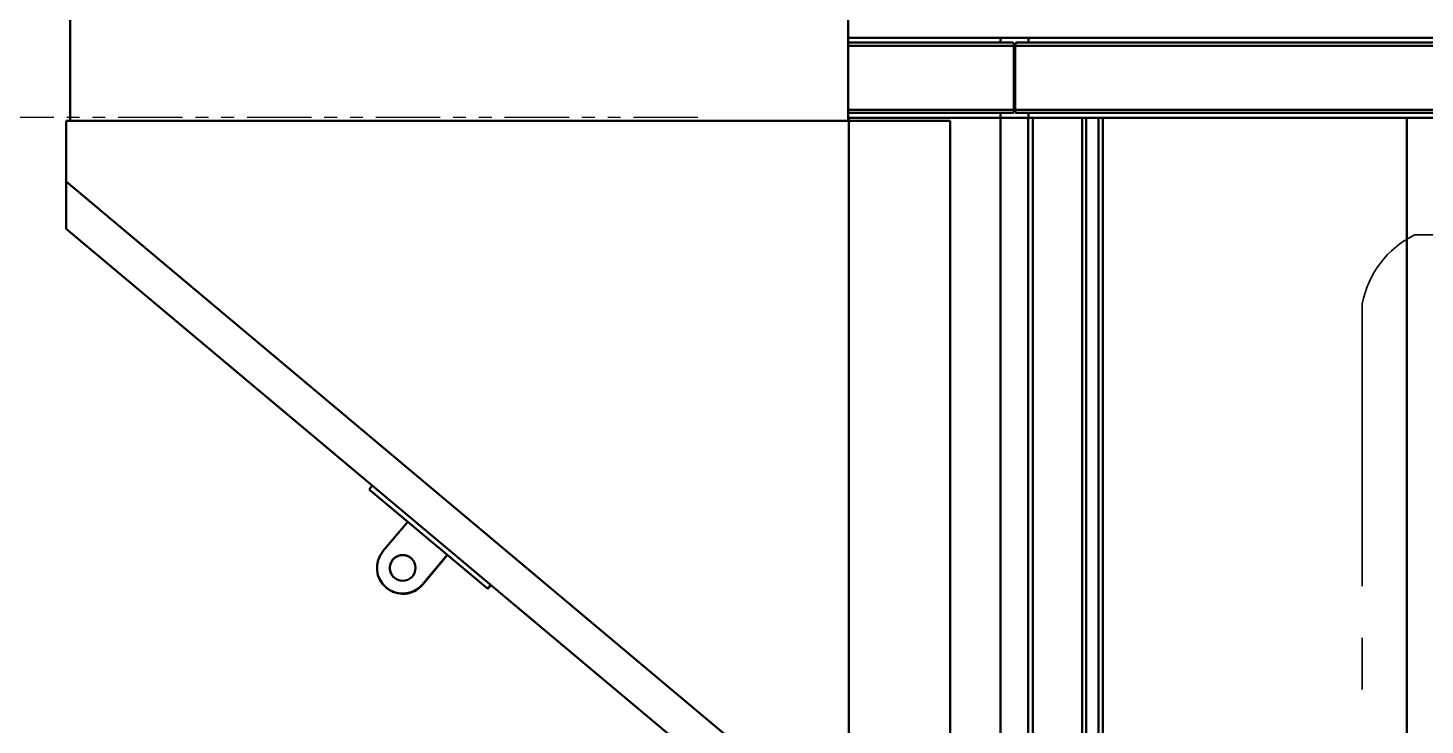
# Model space of a CAD drawing. Header units: inches. Extents: x 0 to 1408, y 0 to 1088.
# Drawn here: x 765 to 873.4, y 330.3 to 384.4 of the extents above; entities that cross this region are included whole.
import ezdxf

# ---------------------------------------------------------------- set-up
doc = ezdxf.new("R2010")
doc.units = ezdxf.units.IN
doc.header["$LTSCALE"] = 32
doc.header["$MEASUREMENT"] = 0
doc.linetypes.add('CENTER2', pattern=[1.125, 0.75, -0.125, 0.125, -0.125])
doc.linetypes.add('PHANTOM2', pattern=[1.25, 0.625, -0.125, 0.125, -0.125, 0.125, -0.125])
for name, color, linetype, lineweight in [('AM_0', 7, 'Continuous', 50), ('AM_6', 140, 'Continuous', 35), ('Layout-AM_11', 92, 'PHANTOM2', 25)]:
    doc.layers.add(name, color=color, linetype=linetype, lineweight=lineweight)

# ---------------------------------------------------------------- blocks, each defined once
blk = doc.blocks.new('A$C9d734190')
at = {"layer": 'AM_0'}
for p, q in [((-180.44, 155.75), (-180.44, 147.75)), ((-120.06, 147.75), (-120.06, 155.75)), ((-108.21, 154.2), (-120.06, 154.2)), ((-108.21, 154.2), (-108.21, 153.84)), ((-106.05, 154.2), (-108.21, 154.2)), ((-106.05, 153.84), (-106.05, 154.2)), ((-106.05, 154.2), (-70.65, 154.2)), ((-108.21, 153.84), (-120.06, 153.84)), ((-107.18, 153.59), (-120.06, 153.59)), ((-108.21, 153.84), (-107.27, 153.84)), ((-107.18, 153.59), (-107.18, 148.62)), ((-107.09, 148.62), (-107.09, 153.59)), ((-107.09, 153.59), (-70.65, 153.59)), ((-107, 153.84), (-106.05, 153.84)), ((-106.05, 153.84), (-70.65, 153.84)), ((-107.18, 148.62), (-120.06, 148.62)), ((-107.09, 148.62), (-70.65, 148.62)), ((-180.75, 143.04), (-180.75, 147.75)), ((-180.75, 147.75), (-120, 147.75)), ((-108.21, 148.37), (-120.06, 148.37)), ((-120, 148), (-120.06, 148)), ((-120, 148), (-120, 147.75)), ((-120, 148), (-108.22, 148)), ((-120, 147.75), (-112.13, 147.75)), ((-120, 92.06), (-120, 147.75)), ((-112.13, 147.75), (-112.13, 91.25)), ((-108.22, 91.25), (-108.22, 148)), ((-106.07, 148), (-108.22, 148)), ((-108.21, 148.37), (-108.21, 148)), ((-107.27, 148.37), (-108.21, 148.37)), ((-106.05, 148.37), (-107, 148.37)), ((-106.07, 14.05), (-106.07, 148)), ((-105.72, 148), (-106.07, 148)), ((-106.05, 148), (-106.05, 148.37)), ((-106.05, 148.37), (-70.65, 148.37)), ((-106.05, 148), (-99.67, 148)), ((-105.72, 14.77), (-105.72, 148)), ((-101.88, 17.85), (-101.88, 148)), ((-101.56, 17.87), (-101.56, 148)), ((-100.62, 17.88), (-100.62, 148)), ((-100.28, 148), (-100.62, 148)), ((-100.28, 17.86), (-100.28, 148)), ((-99.67, 148), (-76.67, 148)), ((-76.67, 4.5), (-76.67, 148)), ((-71.74, 148), (-76.67, 148)), ((-180.75, 143.04), (-120, 92.06)), ((-180.75, 139.37), (-180.75, 143.04)), ((-120.96, 89.2), (-180.75, 139.37)), ((-157.23, 119.14), (-156.99, 119.43)), ((-148.04, 111.43), (-157.23, 119.14)), ((-154.23, 116.63), (-156.16, 114.33)), ((-153.1, 111.76), (-151.17, 114.06)), ((-153.1, 111.76), (-151.17, 114.06)), ((-153.08, 111.75), (-151.15, 114.05)), ((-153.08, 111.75), (-151.15, 114.05)), ((-153.1, 111.76), (-153.1, 111.76)), ((-153.08, 111.75), (-153.08, 111.75)), ((-148.04, 111.43), (-147.8, 111.72)), ((-148.03, 111.43), (-147.79, 111.71)), ((-155.91, 111.51), (-155.91, 111.51)), ((-155.9, 111.5), (-155.9, 111.5)), ((-148.03, 111.43), (-148.04, 111.43)), ((-148.02, 111.42), (-148.03, 111.43)), ((-148.02, 111.42), (-147.78, 111.71)), ((-148.02, 111.42), (-147.78, 111.7)), ((-148.02, 111.42), (-148.02, 111.42))]:
    blk.add_line(p, q, dxfattribs=at)
at = {"layer": 'AM_0', "flags": 128}
for points in [[(-107.27, 153.84), (-107.25, 153.83), (-107.23, 153.82), (-107.22, 153.79), (-107.21, 153.76), (-107.19, 153.72), (-107.19, 153.68), (-107.18, 153.63), (-107.18, 153.59)], [(-107.09, 153.59), (-107.08, 153.63), (-107.08, 153.68), (-107.07, 153.72), (-107.06, 153.76), (-107.05, 153.79), (-107.03, 153.82), (-107.01, 153.83), (-107, 153.84)], [(-107.18, 148.62), (-107.18, 148.57), (-107.19, 148.52), (-107.19, 148.48), (-107.21, 148.44), (-107.22, 148.41), (-107.23, 148.38), (-107.25, 148.37), (-107.27, 148.37)], [(-107, 148.37), (-107.01, 148.37), (-107.03, 148.38), (-107.05, 148.41), (-107.06, 148.44), (-107.07, 148.48), (-107.08, 148.52), (-107.08, 148.57), (-107.09, 148.62)]]:
    blk.add_lwpolyline(points, dxfattribs=at)
at = {"layer": 'AM_0'}
blk.add_circle((-154.63, 113.04), 1, dxfattribs=at)
for centre, radius, start, end in [((-154.63, 113.04), 2, 140, 320), ((-154.63, 113.04), 1, 50, 230), ((-154.63, 113.04), 2, 230, 320), ((-154.62, 113.03), 2, 229.7432, 320), ((-154.62, 113.03), 2, 282.4703, 320)]:
    blk.add_arc(centre, radius, start, end, dxfattribs=at)

msp = doc.modelspace()

# ---------------------------------------------------------------- linework, layer by layer
at = {"layer": 'AM_6', "linetype": 'CENTER2'}
for points in [[(872.627318, 368.381294), (924.42182, 368.381294, -0.3750406045), (930.542095, 363.030047), (930.542095, 237.485644, -0.4142135624), (926.542095, 233.485644), (872.552946, 233.485644, -0.4142135624), (868.552946, 237.485644), (868.552946, 305.080964)], [(868.552946, 305.080964), (868.552946, 363.030047, -0.235525252), (872.627318, 368.381294)]]:
    msp.add_lwpolyline(points, format="xyb", dxfattribs=at)
at = {"layer": 'Layout-AM_11', "ltscale": 0.25}
msp.add_line((701.973493, 377.514204), (817.683192, 377.514204), dxfattribs=at)

# ---------------------------------------------------------------- block references
at = {"layer": 'AM_6', "linetype": 'CENTER2'}
msp.add_blockref('A$C9d734190', (948.690018, 229.472002), dxfattribs=at)

doc.saveas('drawing.dxf')
